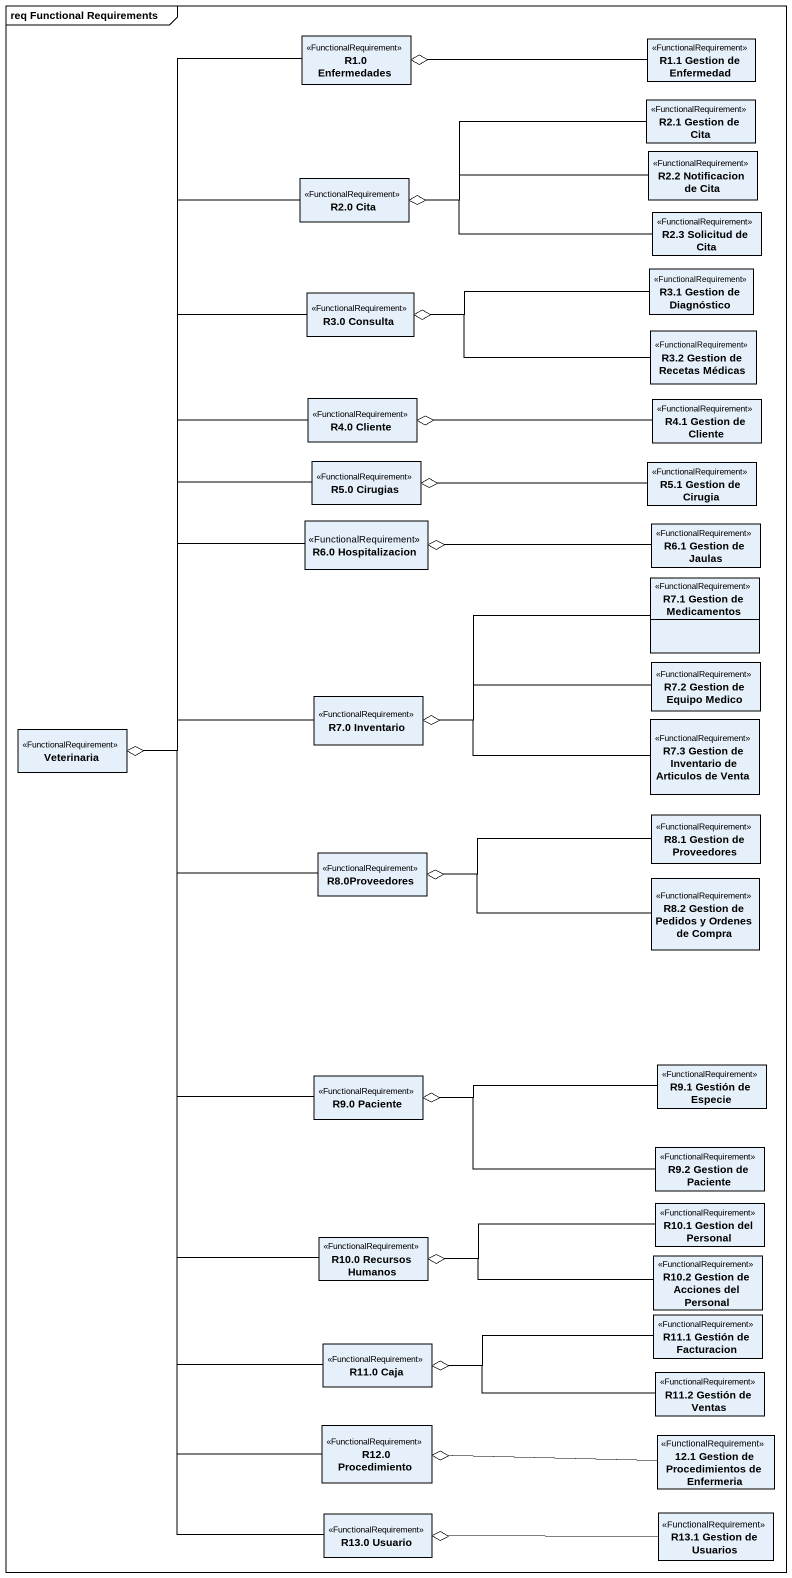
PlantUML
@startuml
mainframe req Functional Requirements
hide circle
hide empty members
class "R1.0 Enfermedades" as R1_0_Enfermedades <<FunctionalRequirement>>
class "R1.1 Gestion de Enfermedad" as R1_1_Gestion_de_Enfermedad <<FunctionalRequirement>>
class "R2.1 Gestion de Cita" as R2_1_Gestion_de_Cita <<FunctionalRequirement>>
class "R2.2 Notificacion de Cita" as R2_2_Notificacion_de_Cita <<FunctionalRequirement>>
class "R2.0 Cita" as R2_0_Cita <<FunctionalRequirement>>
class "R2.3 Solicitud de Cita" as R2_3_Solicitud_de_Cita <<FunctionalRequirement>>
class "R3.1 Gestion de Diagnóstico" as R3_1_Gestion_de_Diagnóstico <<FunctionalRequirement>>
class "R3.0 Consulta" as R3_0_Consulta <<FunctionalRequirement>>
class "R3.2 Gestion de Recetas Médicas" as R3_2_Gestion_de_Recetas <<FunctionalRequirement>>
class "R4.0 Cliente" as R4_0_Cliente <<FunctionalRequirement>>
class "R4.1 Gestion de Cliente" as R4_1_Gestion_de_Cliente <<FunctionalRequirement>>
class "R5.0 Cirugias" as R5_0_Cirugias <<FunctionalRequirement>>
class "R5.1 Gestion de Cirugia" as R5_1_Gestion_de_Cirugia <<FunctionalRequirement>>
class "R6.0 Hospitalizacion" as R6_0_Hospitalizacion <<FunctionalRequirement>>
class "R6.1 Gestion de Jaulas" as R6_1_Gestion_de_Jaulas <<FunctionalRequirement>>
class "R7.1 Gestion de Medicamentos" as R7_1_Gestion_de_Medicamentos <<FunctionalRequirement>>
class "R7.2 Gestion de Equipo Medico" as R7_2_Gestion_de_Equipo <<FunctionalRequirement>>
class Veterinaria <<FunctionalRequirement>>
class "R7.0 Inventario" as R7_0_Inventario <<FunctionalRequirement>>
class "R7.3 Gestion de Inventario de Articulos de Venta" as R7_3_Gestion_de_Inventario <<FunctionalRequirement>>
class "R8.1 Gestion de Proveedores" as R8_1_Gestion_de_Proveedores <<FunctionalRequirement>>
class "R8.0Proveedores" as R8_0Proveedores <<FunctionalRequirement>>
class "R8.2 Gestion de Pedidos y Ordenes de Compra" as R8_2_Gestion_de_Pedidos_y <<FunctionalRequirement>>
class "R9.0 Paciente" as R9_0_Paciente <<FunctionalRequirement>>
class "R9.1 Gestión de Especie" as R9_1_Gestión_de_Especie <<FunctionalRequirement>>
class "R9.2 Gestion de Paciente" as R9_2_Gestion_de_Paciente <<FunctionalRequirement>>
class "R10.1 Gestion del Personal" as R10_1_Gestion_del_Personal <<FunctionalRequirement>>
class "R10.0 Recursos Humanos" as R10_0_Recursos_Humanos <<FunctionalRequirement>>
class "R10.2 Gestion de Acciones del Personal" as R10_2_Gestion_de_Acciones <<FunctionalRequirement>>
class "R11.1 Gestión de Facturacion" as R11_1_Gestión_de_Facturacion <<FunctionalRequirement>>
class "R11.0 Caja" as R11_0_Caja <<FunctionalRequirement>>
class "R11.2 Gestión de Ventas" as R11_2_Gestión_de_Ventas <<FunctionalRequirement>>
class "R12.0 Procedimiento" as R12_0_Procedimiento <<FunctionalRequirement>>
class "12.1 Gestion de Procedimientos de Enfermeria" as r12_1_Gestion_de <<FunctionalRequirement>>
class "R13.0 Usuario" as R13_0_Usuario <<FunctionalRequirement>>
class "R13.1 Gestion de Usuarios" as R13_1_Gestion_de_Usuarios <<FunctionalRequirement>>
R1_0_Enfermedades --o Veterinaria
R1_1_Gestion_de_Enfermedad -left-o R1_0_Enfermedades
R2_1_Gestion_de_Cita -left-o R2_0_Cita
R2_2_Notificacion_de_Cita -left-o R2_0_Cita
R2_0_Cita --o Veterinaria
R2_3_Solicitud_de_Cita -left-o R2_0_Cita
R3_1_Gestion_de_Diagnóstico -left-o R3_0_Consulta
R3_0_Consulta --o Veterinaria
R3_2_Gestion_de_Recetas -left-o R3_0_Consulta
R4_0_Cliente --o Veterinaria
R4_1_Gestion_de_Cliente -left-o R4_0_Cliente
R5_0_Cirugias --o Veterinaria
R5_1_Gestion_de_Cirugia -left-o R5_0_Cirugias
R6_0_Hospitalizacion --o Veterinaria
R6_1_Gestion_de_Jaulas -left-o R6_0_Hospitalizacion
R7_1_Gestion_de_Medicamentos -left-o R7_0_Inventario
R7_2_Gestion_de_Equipo -left-o R7_0_Inventario
R7_0_Inventario -left-o Veterinaria
R7_3_Gestion_de_Inventario -left-o R7_0_Inventario
R8_1_Gestion_de_Proveedores -left-o R8_0Proveedores
R8_0Proveedores -left-o Veterinaria
R8_2_Gestion_de_Pedidos_y -left-o R8_0Proveedores
R9_0_Paciente -up-o Veterinaria
R9_1_Gestión_de_Especie -left-o R9_0_Paciente
R9_2_Gestion_de_Paciente -left-o R9_0_Paciente
R10_1_Gestion_del_Personal -left-o R10_0_Recursos_Humanos
R10_0_Recursos_Humanos -up-o Veterinaria
R10_2_Gestion_de_Acciones -left-o R10_0_Recursos_Humanos
R11_1_Gestión_de_Facturacion -left-o R11_0_Caja
R11_0_Caja -up-o Veterinaria
R11_2_Gestión_de_Ventas -left-o R11_0_Caja
R12_0_Procedimiento -up-o Veterinaria
r12_1_Gestion_de -left-o R12_0_Procedimiento
R13_0_Usuario -up-o Veterinaria
R13_1_Gestion_de_Usuarios -left-o R13_0_Usuario
@enduml
